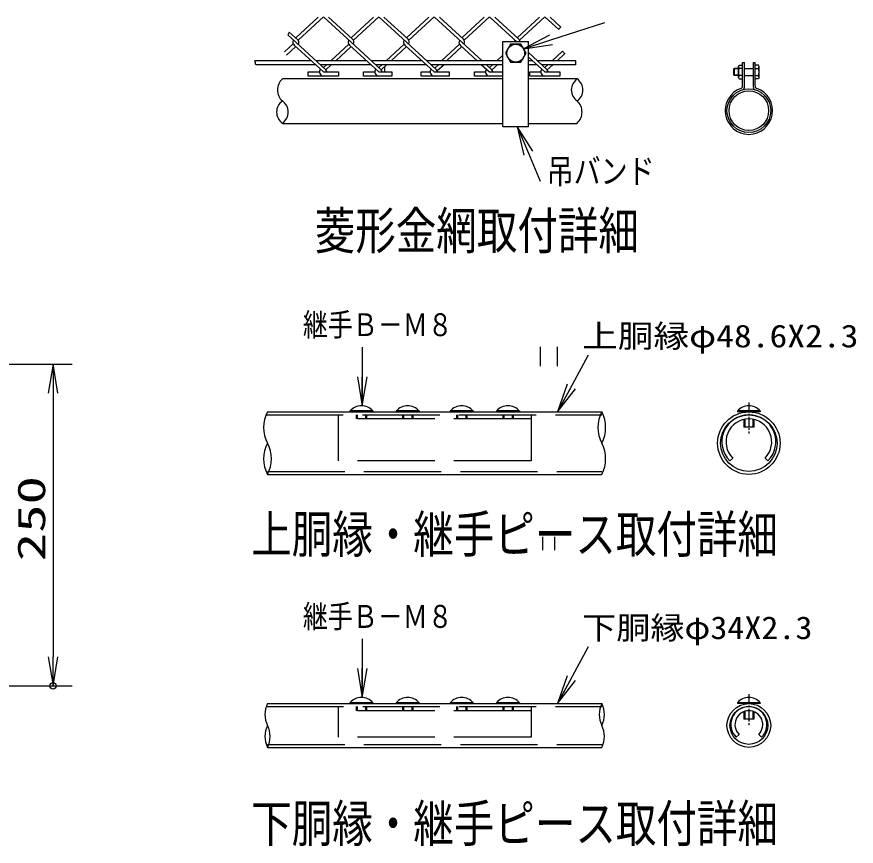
# Model space of a CAD drawing. Units: millimetres, scale not verified. Extents: x -4455 to 4455, y -3150 to 3150.
# Drawn here: x 981 to 2286, y -1593 to -303 of the extents above; entities that cross this region are included whole.
import ezdxf
from ezdxf.enums import TextEntityAlignment as Align

# ---------------------------------------------------------------- set-up
doc = ezdxf.new("R2010")
doc.units = ezdxf.units.MM
doc.header["$LTSCALE"] = 20
doc.header["$PDMODE"] = 32
doc.header["$PDSIZE"] = 10
doc.linetypes.add('DASHED', pattern=[7.5, 6, -1.5])
doc.linetypes.add('USER4', pattern=[1.125, 0.75, -0.125, 0.125, -0.125])
for name, color, linetype, lineweight in [('0-1_1', 7, 'Continuous', 25), ('0-2_0', 7, 'Continuous', 25), ('0-3_2', 7, 'Continuous', 25), ('0-4_EXTCNT-L', 2, 'Continuous', 25), ('0-5_DEFPOINTS', 7, 'Continuous', 25)]:
    doc.layers.add(name, color=color, linetype=linetype, lineweight=lineweight)
doc.styles.add('ＭＳ ゴシック', font='')
doc.styles.get('ＭＳ ゴシック').set_extended_font_data('MS Gothic')

# ---------------------------------------------------------------- blocks, each defined once
blk = doc.blocks.new('DARROWS')
at = {"layer": '0-2_0', "color": 2}
blk.add_line((0, 0), (-19.982, 0), dxfattribs=at)
blk.add_lwpolyline([(-20, -3.333), (0, 0), (-20, 3.333)], dxfattribs=at)

msp = doc.modelspace()

# ---------------------------------------------------------------- linework, layer by layer
at = {"layer": '0-1_1', "color": 4}
for p, q in [((1414.53, -335.53), (1449.49, -303.48)), ((1418.09, -339.15), (1457.59, -302.96)), ((1500.65, -342.42), (1458.16, -303.48)), ((1503.06, -337.74), (1465.68, -303.48)), ((1500.65, -335.53), (1535.61, -303.48)), ((1504.21, -339.15), (1543.71, -302.96)), ((1586.77, -342.42), (1544.28, -303.48)), ((1589.18, -337.74), (1551.8, -303.48)), ((1586.77, -335.53), (1621.73, -303.48)), ((1590.33, -339.15), (1629.83, -302.96)), ((1672.89, -342.42), (1630.4, -303.48)), ((1675.3, -337.74), (1637.92, -303.48)), ((1672.89, -335.53), (1707.85, -303.48)), ((1676.45, -339.15), (1715.95, -302.96)), ((1759.01, -342.42), (1716.52, -303.48)), ((1761.42, -337.74), (1724.04, -303.48)), ((1759.01, -335.53), (1793.98, -303.48)), ((1762.57, -339.15), (1802.07, -302.96)), ((1823.82, -322.89), (1802.64, -303.48)), ((1826.97, -318.89), (1810.16, -303.48)), ((1402.28, -331.2), (1461.35, -385.32)), ((1404.49, -326.69), (1418.09, -339.15)), ((1397.08, -357.18), (1410.54, -344.85)), ((1400.21, -362.4), (1414.51, -349.3)), ((1412.12, -347.1), (1457.59, -388.77)), ((1497.08, -345.68), (1469.12, -371.3)), ((1500.65, -349.31), (1476.64, -371.3)), ((1498.24, -347.1), (1543.71, -388.77)), ((1500.65, -342.42), (1547.47, -385.32)), ((1583.2, -345.68), (1555.24, -371.3)), ((1586.77, -349.31), (1562.76, -371.3)), ((1584.36, -347.1), (1619.36, -379.17)), ((1584.36, -347.1), (1629.83, -388.77)), ((1586.77, -342.42), (1619.36, -372.28)), ((1586.77, -342.42), (1625.13, -377.57)), ((1669.32, -345.68), (1641.36, -371.3)), ((1672.89, -349.31), (1648.88, -371.3)), ((1670.48, -347.1), (1696.89, -371.3)), ((1672.89, -342.42), (1704.41, -371.3)), ((1736.79, -362.78), (1727.49, -371.3)), ((1829.79, -356.47), (1813.61, -371.3)), ((1833.23, -360.21), (1821.13, -371.3)), ((1462.28, -377.57), (1457.59, -381.87)), ((1469.8, -377.57), (1461.35, -385.32)), ((1548.4, -377.57), (1543.71, -381.87)), ((1555.92, -377.57), (1547.47, -385.32)), ((1625.13, -377.57), (1633.59, -385.32)), ((1636.52, -377.57), (1630.83, -382.79)), ((1645.18, -377.57), (1634.68, -387.2)), ((1703.73, -377.57), (1715.95, -388.77)), ((1711.25, -377.57), (1719.71, -385.32)), ((1720.64, -377.57), (1715.95, -381.87)), ((1728.16, -377.57), (1719.71, -385.32)), ((1736.79, -369.67), (1735.01, -371.3)), ((1783.31, -371.58), (1776.79, -371.58)), ((1789.85, -377.57), (1776.79, -377.57)), ((1806.76, -377.57), (1802.07, -381.87)), ((1814.28, -377.57), (1805.83, -385.32)), ((1434.07, -395.04), (1434.07, -388.77)), ((1434.07, -388.77), (1451.31, -388.77)), ((1457.59, -388.77), (1481.11, -388.77)), ((1481.11, -388.77), (1481.11, -395.04)), ((1520.19, -388.77), (1537.43, -388.77)), ((1520.19, -395.04), (1520.19, -388.77)), ((1543.71, -388.77), (1564.09, -388.77)), ((1553.26, -388.77), (1553.26, -380.01)), ((1564.09, -388.77), (1564.09, -395.04)), ((1609.44, -395.04), (1609.44, -388.77)), ((1609.44, -388.77), (1623.55, -388.77)), ((1629.83, -388.77), (1653.35, -388.77)), ((1653.35, -388.77), (1653.35, -395.04)), ((1692.43, -395.04), (1692.43, -388.77)), ((1692.43, -388.77), (1709.68, -388.77)), ((1715.95, -388.77), (1736.79, -388.77)), ((1778.55, -388.77), (1795.79, -388.77)), ((1778.55, -395.04), (1778.55, -388.77)), ((1802.07, -388.77), (1825.59, -388.77)), ((1825.59, -388.77), (1825.59, -395.04)), ((2103.34, -384.08), (2096.34, -384.08)), ((1481.11, -395.04), (1434.07, -395.04)), ((1564.09, -395.04), (1520.19, -395.04)), ((1653.35, -395.04), (1609.44, -395.04)), ((1736.79, -395.04), (1692.43, -395.04)), ((1825.59, -395.04), (1778.55, -395.04)), ((2103.34, -393.6), (2096.34, -393.6))]:
    msp.add_line(p, q, dxfattribs=at)
at = {"layer": '0-1_1'}
for p, q in [((1736.79, -473.57), (1736.79, -341.57)), ((1736.79, -341.57), (1776.79, -341.57)), ((1776.79, -473.57), (1776.79, -341.57)), ((1776.79, -358.71), (1805.83, -385.32)), ((1776.79, -365.6), (1802.07, -388.77)), ((1438.53, -371.3), (1351.04, -371.3)), ((1445.37, -377.57), (1352.25, -377.57)), ((1524.65, -371.3), (1446.05, -371.3)), ((1531.49, -377.57), (1452.89, -377.57)), ((1611.07, -371.58), (1532.47, -371.58)), ((1617.61, -377.57), (1539.01, -377.57)), ((1736.79, -371.58), (1618.59, -371.58)), ((1736.79, -377.57), (1625.13, -377.57)), ((1850.28, -371.58), (1790.83, -371.58)), ((1850.09, -377.57), (1797.37, -377.57)), ((2103.34, -380.09), (2104.15, -378.34)), ((2104.15, -378.34), (2109.65, -378.34)), ((2134.58, -378.34), (2129.25, -378.34)), ((2135.39, -380.09), (2134.58, -378.34)), ((2096.34, -384.08), (2097.18, -383.24)), ((2096.34, -393.6), (2096.34, -384.08)), ((2097.18, -394.44), (2097.18, -383.24)), ((2103.34, -383.24), (2097.18, -383.24)), ((2103.34, -397.59), (2103.34, -380.09)), ((2110.05, -383.59), (2104.15, -383.59)), ((2112.45, -383.59), (2126.45, -383.59)), ((2128.69, -383.59), (2134.58, -383.59)), ((2135.39, -397.59), (2135.39, -380.09)), ((1736.79, -399.58), (1393.8, -399.58)), ((1852.3, -399.58), (1776.79, -399.58)), ((2097.18, -394.44), (2096.34, -393.6)), ((2103.34, -394.44), (2097.18, -394.44)), ((2103.34, -397.59), (2104.15, -399.34)), ((2110.05, -394.08), (2104.15, -394.08)), ((2104.15, -399.34), (2109.65, -399.34)), ((2112.45, -394.08), (2126.45, -394.08)), ((2128.69, -394.08), (2134.58, -394.08)), ((2134.58, -399.34), (2129.25, -399.34)), ((2135.39, -397.59), (2134.58, -399.34)), ((1736.79, -469.58), (1393.8, -469.58)), ((1852.3, -469.58), (1776.79, -469.58)), ((1736.79, -473.57), (1776.79, -473.57))]:
    msp.add_line(p, q, dxfattribs=at)
at = {"layer": '0-1_1', "color": 4}
for centre, radius, start, end in [((1833.22, -327.05), 10.28, 127.45219, 156.14577), ((1419.32, -336.75), 17.92, 145.84785, 161.95274), ((1416.41, -342.42), 6.35, 149.03711, 227.49956), ((1414.35, -342.58), 5.08, 317.49985, 42.50015), ((1502.53, -342.42), 6.35, 149.03711, 227.49919), ((1498.77, -342.42), 6.35, 329.03671, 47.49912), ((1588.65, -342.42), 6.35, 149.03711, 227.49919), ((1584.89, -342.42), 6.35, 329.03671, 47.49912), ((1674.77, -342.42), 6.35, 149.03711, 227.49956), ((1671.01, -342.42), 6.35, 329.03671, 47.49912), ((1885.6, -308.5), 73.6, 220.67867, 224.63457), ((1282.91, -387.66), 70.07, 8.27362, 13.49805), ((1457.59, -388.77), 6.27, 137.49983, 270), ((1457.59, -388.77), 5.08, 0, 42.49966), ((1543.71, -388.77), 6.27, 137.49983, 270), ((1543.71, -388.77), 5.08, 0, 42.49966), ((1629.83, -388.77), 6.27, 137.49983, 270), ((1629.84, -388.75), 5.08, 0, 42.49783), ((1715.95, -388.77), 6.27, 137.50131, 270), ((1715.95, -388.77), 5.08, 0, 42.49783), ((1802.07, -388.77), 6.27, 137.50131, 270), ((1802.07, -388.77), 5.08, 0, 42.49783)]:
    msp.add_arc(centre, radius, start, end, dxfattribs=at)
at = {"layer": '0-1_1'}
for centre, radius, start, end in [((1760.89, -342.42), 6.35, 149.03711, 172.37277), ((1757.13, -342.42), 6.35, 7.62728, 47.49912), ((2111.34, -380.09), 8, 179.99997, 205.97977), ((2120.77, -388.84), 17.43, 162.48081, 197.51947), ((2117.96, -388.84), 17.43, 342.4805, 17.51917), ((2111.34, -397.59), 8, 154.02018, 179.99997), ((2127.39, -397.59), 8, 0, 25.9798)]:
    msp.add_arc(centre, radius, start, end, dxfattribs=at)
at = {"layer": '0-2_0'}
for p, q in [((1850.09, -377.57), (1850.29, -371.3)), ((2109.65, -410.36), (2109.65, -373.78)), ((2109.65, -373.78), (2112.45, -373.78)), ((2112.45, -412.37), (2112.45, -373.78)), ((2126.45, -373.78), (2129.25, -373.78)), ((2126.45, -412.37), (2126.45, -373.78)), ((2129.25, -410.36), (2129.25, -373.78)), ((2134.58, -383.59), (2135.39, -380.09)), ((1370.68, -917.29), (1890.68, -917.29)), ((1370.68, -917.29), (1890.68, -917.29)), ((1534.48, -915.9), (1498.88, -915.9)), ((1498.88, -915.9), (1498.88, -917.29)), ((1534.48, -917.29), (1498.88, -917.29)), ((1508.68, -921.89), (1508.68, -928.29)), ((1510.08, -921.89), (1510.08, -928.29)), ((1523.28, -921.89), (1523.28, -928.29)), ((1524.68, -921.89), (1524.68, -928.29)), ((1534.48, -915.9), (1534.48, -917.29)), ((1570.88, -915.9), (1570.88, -917.29)), ((1606.48, -915.9), (1570.88, -915.9)), ((1606.48, -917.29), (1570.88, -917.29)), ((1580.68, -921.89), (1580.68, -928.29)), ((1582.08, -921.89), (1582.08, -928.29)), ((1595.28, -921.89), (1595.28, -928.29)), ((1596.68, -921.89), (1596.68, -928.29)), ((1606.48, -915.9), (1606.48, -917.29)), ((1654.88, -915.9), (1654.88, -917.29)), ((1690.48, -915.9), (1654.88, -915.9)), ((1690.48, -917.29), (1654.88, -917.29)), ((1664.68, -921.89), (1664.68, -928.29)), ((1666.08, -921.89), (1666.08, -928.29)), ((1679.28, -921.89), (1679.28, -928.29)), ((1680.68, -921.89), (1680.68, -928.29)), ((1690.48, -915.9), (1690.48, -917.29)), ((1762.48, -915.9), (1726.88, -915.9)), ((1726.88, -915.9), (1726.88, -917.29)), ((1762.48, -917.29), (1726.88, -917.29)), ((1736.68, -921.89), (1736.68, -928.29)), ((1738.08, -921.89), (1738.08, -928.29)), ((1751.28, -921.89), (1751.28, -928.29)), ((1752.68, -921.89), (1752.68, -928.29)), ((1762.48, -915.9), (1762.48, -917.29)), ((2137.25, -915.9), (2101.65, -915.9)), ((2101.65, -915.9), (2101.65, -917.29)), ((2137.25, -917.29), (2101.65, -917.29)), ((2111.45, -917.29), (2111.45, -917.95)), ((2113.45, -917.29), (2113.45, -917.66)), ((2125.45, -917.29), (2125.45, -917.66)), ((2127.45, -917.29), (2127.45, -917.95)), ((2137.25, -915.9), (2137.25, -917.29)), ((2111.45, -929.2), (2111.45, -941.29)), ((2113.45, -928.8), (2113.45, -941.29)), ((2125.45, -928.8), (2125.45, -941.29)), ((2127.45, -929.2), (2127.45, -941.29)), ((2127.45, -941.29), (2111.45, -941.29)), ((2094.28, -989.06), (2089.76, -993.59)), ((2144.63, -989.06), (2149.15, -993.59)), ((1370.68, -1014.49), (1890.68, -1014.49)), ((1370.68, -1370.87), (1890.68, -1370.87)), ((1534.48, -1370.87), (1498.88, -1370.87)), ((1534.48, -1369.48), (1534.48, -1370.87)), ((1606.48, -1369.48), (1570.88, -1369.48)), ((1570.88, -1369.48), (1570.88, -1370.87)), ((1606.48, -1370.87), (1570.88, -1370.87)), ((1606.48, -1369.48), (1606.48, -1370.87)), ((1690.48, -1369.48), (1654.88, -1369.48)), ((1654.88, -1369.48), (1654.88, -1370.87)), ((1690.48, -1370.87), (1654.88, -1370.87)), ((1690.48, -1369.48), (1690.48, -1370.87)), ((1726.88, -1369.48), (1726.88, -1370.87)), ((1762.48, -1369.48), (1726.88, -1369.48)), ((1762.48, -1370.87), (1726.88, -1370.87)), ((1762.48, -1369.48), (1762.48, -1370.87)), ((2101.65, -1369.48), (2101.65, -1370.87)), ((2137.25, -1369.48), (2101.65, -1369.48)), ((2137.25, -1370.87), (2101.65, -1370.87)), ((2111.45, -1370.87), (2111.45, -1371.82)), ((2113.45, -1370.87), (2113.45, -1371.4)), ((2125.45, -1370.87), (2125.45, -1371.4)), ((2127.45, -1370.87), (2127.45, -1371.82)), ((2137.25, -1369.48), (2137.25, -1370.87)), ((1508.68, -1375.47), (1508.68, -1381.87)), ((1510.08, -1375.47), (1510.08, -1381.87)), ((1523.28, -1375.47), (1523.28, -1381.87)), ((1524.68, -1375.47), (1524.68, -1381.87)), ((1580.68, -1375.47), (1580.68, -1381.87)), ((1582.08, -1375.47), (1582.08, -1381.87)), ((1595.28, -1375.47), (1595.28, -1381.87)), ((1596.68, -1375.47), (1596.68, -1381.87)), ((1664.68, -1375.47), (1664.68, -1381.87)), ((1666.08, -1375.47), (1666.08, -1381.87)), ((1679.28, -1375.47), (1679.28, -1381.87)), ((1680.68, -1375.47), (1680.68, -1381.87)), ((1736.68, -1375.47), (1736.68, -1381.87)), ((1738.08, -1375.47), (1738.08, -1381.87)), ((1751.28, -1375.47), (1751.28, -1381.87)), ((1752.68, -1375.47), (1752.68, -1381.87)), ((2111.45, -1383.4), (2111.45, -1394.87)), ((2113.45, -1382.72), (2113.45, -1394.87)), ((2125.45, -1382.72), (2125.45, -1394.87)), ((2127.45, -1383.4), (2127.45, -1394.87)), ((2127.45, -1394.87), (2111.45, -1394.87)), ((2104.18, -1418.74), (2099.66, -1423.27)), ((2134.73, -1418.74), (2139.25, -1423.27)), ((1370.68, -1438.87), (1890.68, -1438.87))]:
    msp.add_line(p, q, dxfattribs=at)
at = {"layer": '0-2_0', "color": 4, "linetype": 'USER4'}
for p, q in [((2119.45, -902.72), (2119.45, -950.94)), ((2119.45, -1356.3), (2119.45, -1404.52))]:
    msp.add_line(p, q, dxfattribs=at)
at = {"layer": '0-2_0', "linetype": 'DASHED'}
for p, q in [((1368.51, -921.89), (1890.68, -921.89)), ((1480.68, -921.89), (1480.68, -993.59)), ((1780.68, -921.89), (1780.68, -993.59)), ((1780.68, -928.29), (1480.68, -928.29)), ((1780.68, -993.59), (1480.68, -993.59)), ((1370.68, -1009.89), (1890.68, -1009.89)), ((1368.75, -1375.47), (1890.68, -1375.47)), ((1480.68, -1375.47), (1480.68, -1423.27)), ((1780.68, -1381.87), (1480.68, -1381.87)), ((1780.68, -1375.47), (1780.68, -1423.27)), ((1780.68, -1423.27), (1480.68, -1423.27)), ((1370.68, -1434.27), (1890.68, -1434.27))]:
    msp.add_line(p, q, dxfattribs=at)
at = {"layer": '0-2_0'}
msp.add_lwpolyline([(1534.48, -1369.48), (1498.88, -1369.48), (1498.88, -1370.87)], dxfattribs=at)
for centre, radius in [((2119.45, -448.91), 34.02), ((2119.45, -448.91), 30.8), ((2119.45, -965.89), 48.6), ((2119.45, -965.89), 44), ((2119.45, -1404.87), 34), ((2119.45, -1404.87), 29.4)]:
    msp.add_circle(centre, radius, dxfattribs=at)
for centre, radius, start, end in [((1409.11, -416.73), 22.99, 131.75374, 228.24626), ((1864.01, -416.73), 20.76, 124.30723, 235.69277), ((1840.6, -416.73), 20.76, 304.30723, 55.69277), ((2119.45, -448.91), 36.82, 109.95591, 70.04409), ((2105.45, -410.36), 4.2, 289.95591, 0), ((2108.25, -412.37), 4.2, 287.04006, 0), ((2130.65, -412.37), 4.2, 180, 252.95994), ((2133.45, -410.36), 4.2, 180, 250.04409), ((1405.5, -451.03), 20.76, 124.30723, 235.69277), ((1382.1, -451.03), 20.76, 304.30723, 55.69277), ((1836.99, -451.03), 22.99, 311.75374, 48.24626), ((1516.68, -931.09), 23.4, 40.47549, 139.52451), ((1588.68, -931.09), 23.4, 40.47549, 139.52451), ((1672.68, -931.09), 23.4, 40.47549, 139.52451), ((1744.68, -931.09), 23.4, 40.47549, 139.52451), ((2119.45, -931.09), 23.4, 40.47549, 139.52451), ((2119.45, -963.89), 42, 315, 225), ((2119.45, -963.89), 35.6, 315, 225), ((1516.68, -1384.67), 23.4, 40.47549, 139.52451), ((1588.68, -1384.67), 23.4, 40.47549, 139.52451), ((1672.68, -1384.67), 23.4, 40.47549, 139.52451), ((1744.68, -1384.67), 23.4, 40.47549, 139.52451), ((2119.45, -1384.67), 23.4, 40.47549, 139.52451), ((2119.45, -1403.47), 28, 315, 225), ((2119.45, -1403.47), 21.6, 315, 225)]:
    msp.add_arc(centre, radius, start, end, dxfattribs=at)
at = {"layer": '0-3_2'}
for p, q in [((1748.79, -345.72), (1740.79, -359.57)), ((1764.79, -345.72), (1748.79, -345.72)), ((1772.79, -359.57), (1764.79, -345.72)), ((1740.79, -359.57), (1748.79, -373.43)), ((1764.79, -373.43), (1772.79, -359.57)), ((1748.79, -373.43), (1764.79, -373.43))]:
    msp.add_line(p, q, dxfattribs=at)
msp.add_circle((1756.79, -359.57), 13.86, dxfattribs=at)
at = {"layer": '0-4_EXTCNT-L'}
for p, q in [((1811.58, -338.77), (1895.2, -311.82)), ((1776.51, -514.98), (1794.96, -558.32)), ((1036.91, -888.28), (1036.91, -1298.28))]:
    msp.add_line(p, q, dxfattribs=at)
at = {"layer": '0-4_EXTCNT-L', "color": 4}
for p, q in [((1518, -816.52), (1518, -904.73)), ((1869.61, -829.16), (1823.39, -914.65)), ((1518, -1270.1), (1518, -1358.3)), ((1869.61, -1282.73), (1823.39, -1368.23))]:
    msp.add_line(p, q, dxfattribs=at)
at = {"layer": '0-4_EXTCNT-L', "color": 1}
for p, q in [((858.41, -843.28), (1066.91, -843.28)), ((559.81, -1343.28), (1066.91, -1343.28))]:
    msp.add_line(p, q, dxfattribs=at)
at = {"layer": '0-4_EXTCNT-L', "color": 4}
for centre, radius, start, end in [((1416.18, -941.59), 51.58, 151.89395, 208.10605), ((1936.18, -941.59), 51.58, 151.89395, 208.10605), ((1844.47, -941.59), 52.21, 332.26056, 27.73944), ((1416.18, -990.19), 51.58, 151.89395, 208.10605), ((1324.47, -990.19), 52.21, 332.26056, 27.73944), ((1844.47, -990.19), 52.21, 332.26056, 27.73944), ((1404.8, -1387.87), 38.12, 153.51873, 206.48127), ((1924.8, -1387.87), 38.12, 153.51873, 206.48127), ((1856.57, -1387.87), 38.11, 333.5097, 26.4903), ((1404.8, -1421.87), 38.12, 153.51873, 206.48127), ((1336.57, -1421.87), 38.11, 333.5097, 26.4903), ((1856.57, -1421.87), 38.11, 333.5097, 26.4903)]:
    msp.add_arc(centre, radius, start, end, dxfattribs=at)
at = {"layer": '0-5_DEFPOINTS'}
for p, q in [((1794.85, -815.96), (1794.85, -845.96)), ((1821.48, -815.96), (1821.48, -845.96)), ((1798.88, -1132.3), (1798.88, -1111.3)), ((1817.52, -1132.3), (1817.52, -1111.3))]:
    msp.add_line(p, q, dxfattribs=at)
msp.add_point((1036.91, -1343.28), dxfattribs=at)

# ---------------------------------------------------------------- block references
at = {"layer": '0-4_EXTCNT-L', "xscale": 2.25, "yscale": 2.25}
for p, rotation in [((1768.75, -352.58), 197.86821), ((1758.88, -473.57), 113.06528), ((1036.91, -843.28), 90), ((1518, -907.73), 269.99861), ((1821.96, -917.29), 241.60038), ((1036.91, -1343.28), 270), ((1518, -1361.3), 269.99861), ((1821.96, -1370.87), 241.60038)]:
    msp.add_blockref('DARROWS', p, dxfattribs=dict(at, rotation=rotation))

# ---------------------------------------------------------------- texts
at = {"layer": '0-1_1', "color": 4, "style": 'ＭＳ ゴシック'}
for s, width, p in [('上胴縁φ48.6X2.3', 1.15, (1860.09, -827.58)), ('下胴縁φ34X2.3', 1.1, (1860.09, -1281.16))]:
    msp.add_text(s, height=35.37, dxfattribs=dict(at, width=width)).set_placement(p, align=Align.BOTTOM_LEFT)
at = {"layer": '0-4_EXTCNT-L', "color": 4, "style": 'ＭＳ ゴシック', "width": 0.8}
for s, height, p in [('吊バンド', 38.42, (1804.99, -573.74)), ('菱形金網取付詳細', 57.77, (1444.13, -681.65)), ('継手Ｂ－Ｍ８', 35.6, (1425.62, -810.21)), ('上胴縁・継手ピース取付詳細', 57.77, (1345.25, -1153.69)), ('継手Ｂ－Ｍ８', 35.6, (1425.62, -1263.79)), ('下胴縁・継手ピース取付詳細', 57.77, (1345.25, -1603.46))]:
    msp.add_text(s, height=height, dxfattribs=at).set_placement(p, align=Align.BOTTOM_LEFT)
at = {"layer": '0-4_EXTCNT-L', "color": 3, "style": 'ＭＳ ゴシック', "width": 1.5}
msp.add_text('250', height=43.26, rotation=90, dxfattribs=at).set_placement((1037.74, -1149.53), align=Align.BOTTOM_LEFT)

doc.saveas('drawing.dxf')
